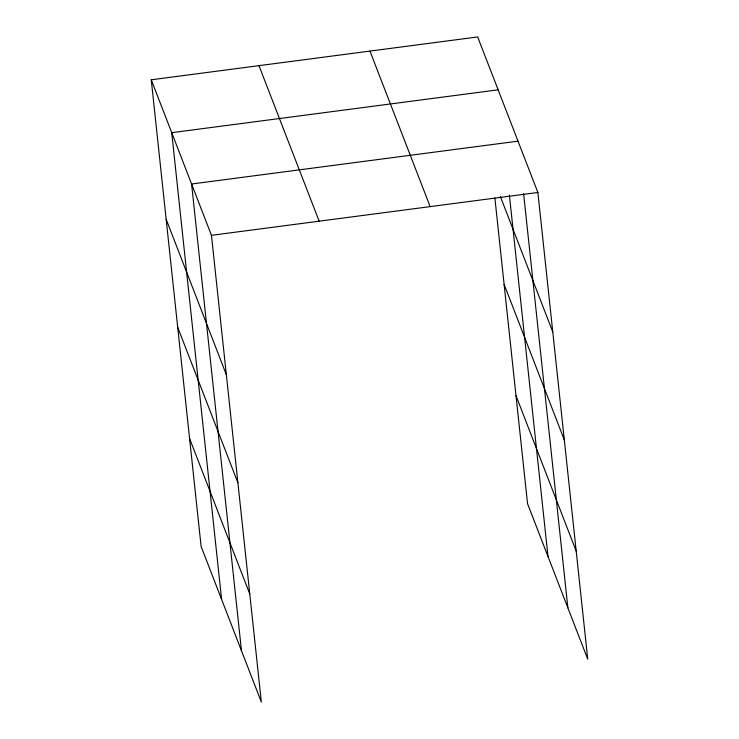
<?xml version="1.0" encoding="UTF-8"?>
<svg xmlns="http://www.w3.org/2000/svg" width="739" height="739" viewBox="0 0 739 739"><rect width="100%" height="100%" fill="white"/><g stroke="black" fill="none" stroke-linecap="round" stroke-linejoin="round"><path stroke-width="1.11" d="M151.255 79.794L211.456 235.325L261.329 702.05L201.128 546.518L151.255 79.794L477.671 36.95L537.872 192.482L587.745 659.206L527.544 503.675L494.881 197.997M498.141 89.825L171.725 132.678L221.598 599.403M518.002 141.158L191.586 184.002L241.468 650.726M211.456 235.325L537.872 192.482M500.349 196.491L552.772 331.922M504.118 284.395L564.31 439.927M516.007 395.67L576.208 551.202M369.953 51.093L430.153 206.615M258.973 65.66L319.165 221.183M166.155 219.243L226.356 374.775M177.702 327.248L237.893 482.77M189.59 438.523L249.791 594.045M523.618 193.729L567.885 607.874M509.374 194.985L548.015 556.55"/></g></svg>
